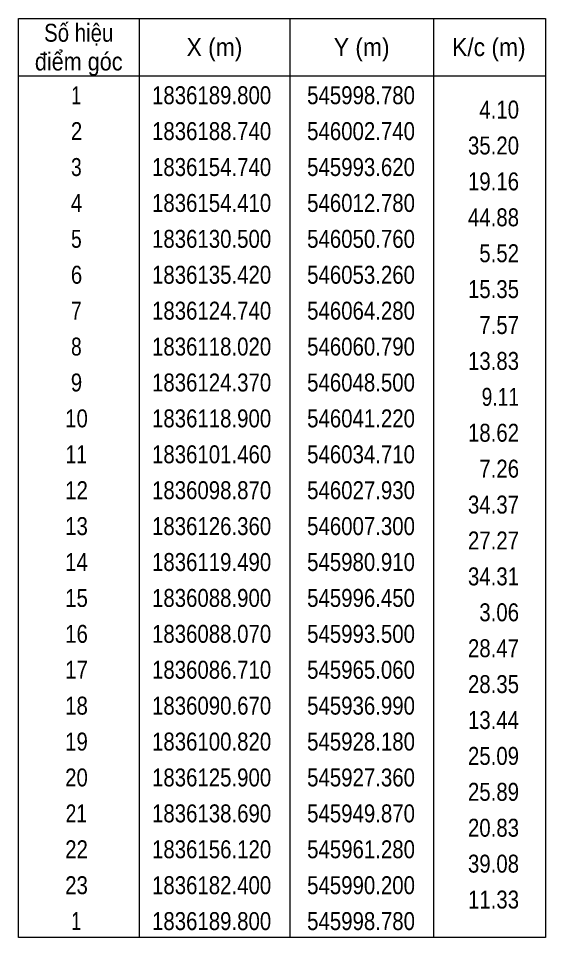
# Model space of a CAD drawing. Header units: metres. Extents: x 545287 to 546499, y 1835878 to 1836201.
# Drawn here: x 546425.9 to 546499.3, y 1836031.6 to 1836159.6 of the extents above; entities that cross this region are included whole.
import ezdxf
from ezdxf.enums import TextEntityAlignment as Align

# ---------------------------------------------------------------- set-up
doc = ezdxf.new("R2010")
doc.units = ezdxf.units.M
doc.layers.add('63', color=7, linetype='Continuous', lineweight=13)

msp = doc.modelspace()

# ---------------------------------------------------------------- linework, layer by layer
at = {"layer": '63'}
for p, q in [((546442.68, 1836159.64), (546442.68, 1836031.64)), ((546463.68, 1836159.64), (546463.68, 1836031.64)), ((546483.68, 1836159.64), (546483.68, 1836031.64)), ((546425.88, 1836151.64), (546499.28, 1836151.64))]:
    msp.add_line(p, q, dxfattribs=at)
msp.add_lwpolyline([(546425.88, 1836159.64), (546499.28, 1836159.64), (546499.28, 1836031.64), (546425.88, 1836031.64)], close=True, dxfattribs=at)

# ---------------------------------------------------------------- texts
for s, width, p in [('Số hiệu', 0.85, (546434.28, 1836156.39)), ('X (m)', 0.95, (546453.18, 1836154.39)), ('Y (m)', 0.95, (546473.675, 1836154.39)), ('K/c (m)', 0.95, (546491.38, 1836154.39)), ('điểm góc', 0.9, (546434.28, 1836152.39)), (' 1', 0.75, (546433.575, 1836147.69)), ('1836189.800', 0.85, (546452.78, 1836147.69)), ('545998.780', 0.85, (546473.585, 1836147.69)), (' 2', 0.85, (546433.58, 1836142.69)), ('1836188.740', 0.85, (546452.78, 1836142.69)), ('546002.740', 0.85, (546473.585, 1836142.69)), (' 3', 0.8, (546433.58, 1836137.69)), ('1836154.740', 0.85, (546452.78, 1836137.69)), ('545993.620', 0.85, (546473.585, 1836137.69)), (' 4', 0.85, (546433.575, 1836132.69)), ('1836154.410', 0.85, (546452.78, 1836132.69)), ('546012.780', 0.85, (546473.585, 1836132.69)), (' 5', 0.8, (546433.58, 1836127.69)), ('1836130.500', 0.85, (546452.78, 1836127.69)), ('546050.760', 0.85, (546473.585, 1836127.69)), (' 6', 0.85, (546433.58, 1836122.69)), ('1836135.420', 0.85, (546452.78, 1836122.69)), ('546053.260', 0.85, (546473.585, 1836122.69)), (' 7', 0.8, (546433.58, 1836117.69)), ('1836124.740', 0.85, (546452.78, 1836117.69)), ('546064.280', 0.85, (546473.585, 1836117.69)), (' 8', 0.8, (546433.58, 1836112.69)), ('1836118.020', 0.85, (546452.78, 1836112.69)), ('546060.790', 0.85, (546473.585, 1836112.69)), (' 9', 0.85, (546433.575, 1836107.69)), ('1836124.370', 0.85, (546452.78, 1836107.69)), ('546048.500', 0.85, (546473.585, 1836107.69)), (' 10', 0.85, (546433.575, 1836102.69)), ('1836118.900', 0.85, (546452.78, 1836102.69)), ('546041.220', 0.85, (546473.585, 1836102.69)), (' 11', 0.8, (546433.575, 1836097.69)), ('1836101.460', 0.85, (546452.78, 1836097.69)), ('546034.710', 0.85, (546473.585, 1836097.69)), (' 12', 0.85, (546433.58, 1836092.69)), ('1836098.870', 0.85, (546452.78, 1836092.69)), ('546027.930', 0.85, (546473.585, 1836092.69)), (' 13', 0.85, (546433.58, 1836087.69)), ('1836126.360', 0.85, (546452.78, 1836087.69)), ('546007.300', 0.85, (546473.585, 1836087.69)), (' 14', 0.85, (546433.575, 1836082.69)), ('1836119.490', 0.85, (546452.78, 1836082.69)), ('545980.910', 0.85, (546473.585, 1836082.69)), (' 15', 0.85, (546433.58, 1836077.69)), ('1836088.900', 0.85, (546452.78, 1836077.69)), ('545996.450', 0.85, (546473.585, 1836077.69)), (' 16', 0.85, (546433.58, 1836072.69)), ('1836088.070', 0.85, (546452.78, 1836072.69)), ('545993.500', 0.85, (546473.585, 1836072.69)), (' 17', 0.85, (546433.58, 1836067.69)), ('1836086.710', 0.85, (546452.78, 1836067.69)), ('545965.060', 0.85, (546473.585, 1836067.69)), (' 18', 0.85, (546433.58, 1836062.69)), ('1836090.670', 0.85, (546452.78, 1836062.69)), ('545936.990', 0.85, (546473.585, 1836062.69)), (' 19', 0.85, (546433.575, 1836057.69)), ('1836100.820', 0.85, (546452.78, 1836057.69)), ('545928.180', 0.85, (546473.585, 1836057.69)), (' 20', 0.85, (546433.575, 1836052.69)), ('1836125.900', 0.85, (546452.78, 1836052.69)), ('545927.360', 0.85, (546473.585, 1836052.69)), (' 21', 0.8, (546433.575, 1836047.69)), ('1836138.690', 0.85, (546452.78, 1836047.69)), ('545949.870', 0.85, (546473.585, 1836047.69)), (' 22', 0.85, (546433.58, 1836042.69)), ('1836156.120', 0.85, (546452.78, 1836042.69)), ('545961.280', 0.85, (546473.585, 1836042.69)), (' 23', 0.85, (546433.58, 1836037.69)), ('1836182.400', 0.85, (546452.78, 1836037.69)), ('545990.200', 0.85, (546473.585, 1836037.69)), (' 1', 0.75, (546433.575, 1836032.69)), ('1836189.800', 0.85, (546452.78, 1836032.69)), ('545998.780', 0.85, (546473.585, 1836032.69))]:
    msp.add_text(s, height=2.5, dxfattribs=dict(at, width=width)).set_placement(p, align=Align.CENTER)
for s, width, p in [('4.10', 0.85, (546495.58, 1836145.69)), ('35.20', 0.85, (546495.58, 1836140.69)), ('19.16', 0.85, (546495.58, 1836135.69)), ('44.88', 0.85, (546495.58, 1836130.69)), ('5.52', 0.85, (546495.58, 1836125.69)), ('15.35', 0.85, (546495.58, 1836120.69)), ('7.57', 0.85, (546495.58, 1836115.69)), ('13.83', 0.85, (546495.58, 1836110.69)), ('9.11', 0.8, (546495.58, 1836105.69)), ('18.62', 0.85, (546495.58, 1836100.69)), ('7.26', 0.85, (546495.58, 1836095.69)), ('34.37', 0.85, (546495.58, 1836090.69)), ('27.27', 0.85, (546495.58, 1836085.69)), ('34.31', 0.85, (546495.58, 1836080.69)), ('3.06', 0.85, (546495.58, 1836075.69)), ('28.47', 0.85, (546495.58, 1836070.69)), ('28.35', 0.85, (546495.58, 1836065.69)), ('13.44', 0.85, (546495.58, 1836060.69)), ('25.09', 0.85, (546495.58, 1836055.69)), ('25.89', 0.85, (546495.58, 1836050.69)), ('20.83', 0.85, (546495.58, 1836045.69)), ('39.08', 0.85, (546495.58, 1836040.69)), ('11.33', 0.85, (546495.58, 1836035.69))]:
    msp.add_text(s, height=2.5, dxfattribs=dict(at, width=width)).set_placement(p, align=Align.RIGHT)

doc.saveas('drawing.dxf')
